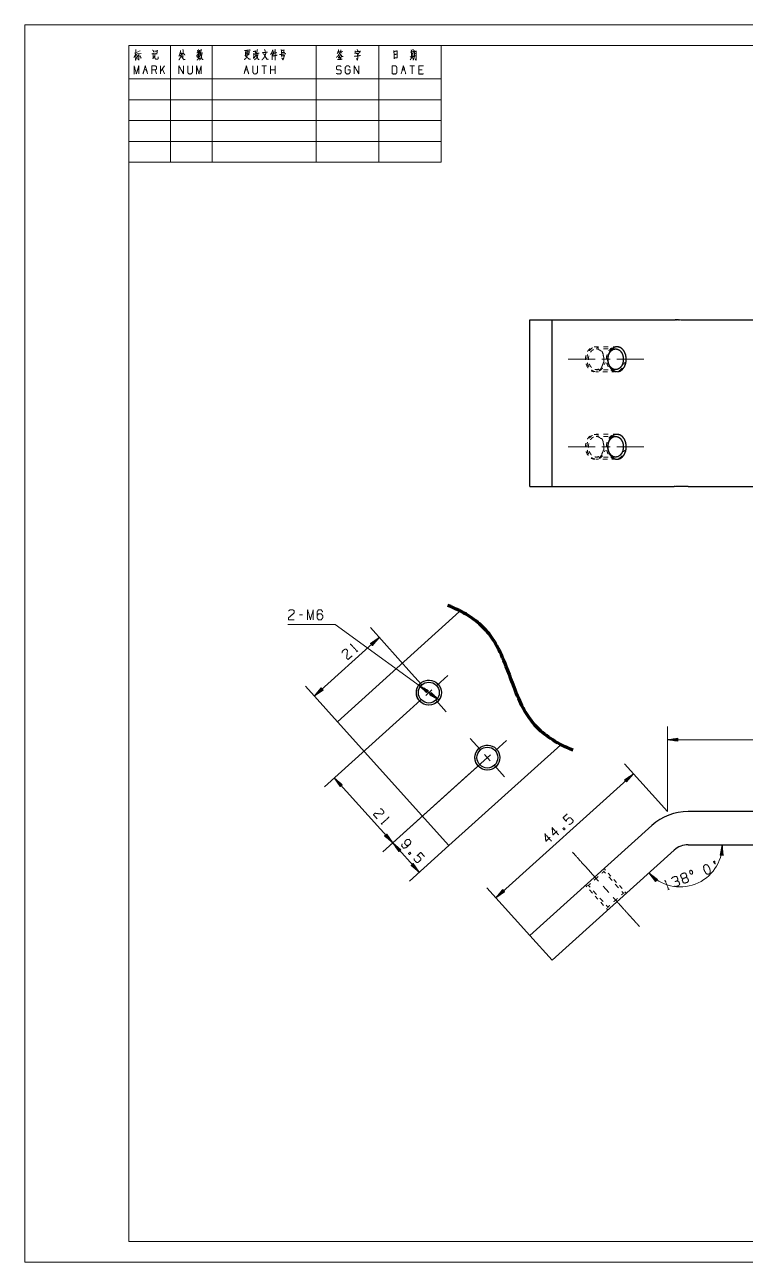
# Model space of a CAD drawing. Header units: millimetres. Extents: x 0 to 420, y 0 to 297.
# Drawn here: x 0 to 173, y 0 to 297 of the extents above; entities that cross this region are included whole.
import ezdxf

# ---------------------------------------------------------------- set-up
doc = ezdxf.new("R2010")
doc.units = ezdxf.units.MM
doc.layers.add('1', color=7, linetype='Continuous', true_color=0xffffff)

msp = doc.modelspace()

# ---------------------------------------------------------------- linework, layer by layer
at = {"layer": '1', "color": 132, "linetype": 'Continuous', "lineweight": 18}
for p, q in [((0, 297), (0, 0)), ((420, 297), (0, 297)), ((25, 292), (25, 264)), ((25, 292), (100, 292)), ((25, 292), (100, 292)), ((25, 292), (100, 292)), ((25, 292), (25, 5)), ((415, 292), (25, 292)), ((35, 292), (35, 264)), ((45, 292), (45, 264)), ((70, 292), (70, 264)), ((85, 292), (85, 264)), ((100, 292), (100, 264)), ((25, 284), (100, 284)), ((25, 279), (100, 279)), ((25, 274), (100, 274)), ((25, 269), (100, 269)), ((25, 264), (100, 264)), ((25, 5), (415, 5)), ((0, 0), (420, 0))]:
    msp.add_line(p, q, dxfattribs=at)
at = {"layer": '1', "color": 95, "linetype": 'Continuous', "lineweight": 18}
for p, q in [((26.34, 290.18), (26.96, 290.3)), ((26.7, 289.95), (26.92, 289.68)), ((26.99, 289.99), (27.95, 290.14)), ((27.13, 290.61), (27.71, 290.74)), ((41.34, 290.22), (42.13, 290.38)), ((42.25, 290.16), (42.79, 290.28)), ((53.17, 290.09), (53.7, 290.18)), ((54.91, 288.87), (55.37, 289.43)), ((75.25, 290.57), (75.67, 290.63)), ((75.35, 290.55), (75.45, 290.24)), ((75.83, 289.64), (75.37, 289.56)), ((75.82, 290.51), (76.35, 290.61)), ((75.98, 290.49), (76.11, 290.16)), ((92.56, 290.43), (93.43, 290.55)), ((92.84, 290.07), (93.11, 290.14)), ((92.86, 289.72), (93.09, 289.78)), ((93.6, 290.05), (93.85, 290.12)), ((28.66, 286.17), (29.22, 286.17)), ((31.62, 285.18), (31.34, 286.17)), ((33.59, 287.14), (32.63, 285.78)), ((32.63, 285.18), (32.63, 287.14)), ((33.59, 285.18), (33.04, 286.36)), ((52.94, 286.17), (53.49, 286.17)), ((58.02, 287.14), (56.9, 287.14)), ((57.46, 287.14), (57.46, 285.18)), ((59.02, 285.18), (59.02, 287.14)), ((60.14, 286.17), (59.02, 286.17)), ((60.14, 285.18), (60.14, 287.14)), ((90.65, 286.17), (91.2, 286.17)), ((93.6, 287.14), (92.49, 287.14)), ((93.05, 287.14), (93.05, 285.18)), ((95.45, 286.17), (94.61, 286.17)), ((66.65, 155.4), (65.98, 155.4)), ((79.65, 146.49), (79.96, 146.77)), ((85.56, 105.39), (85.84, 105.07)), ((154.39, 89.39), (154.79, 89.55))]:
    msp.add_line(p, q, dxfattribs=at)
at = {"layer": '1', "color": 30, "linetype": 'Continuous', "lineweight": 25}
for p, q in [((121.25, 226.22), (126.6, 226.22)), ((121.25, 186.22), (121.25, 226.22)), ((126.6, 226.22), (155.94, 226.22)), ((126.6, 186.22), (126.6, 226.22)), ((159.28, 226.22), (345.36, 226.22)), ((121.25, 186.22), (126.6, 186.22)), ((126.6, 186.22), (155.94, 186.22)), ((159.28, 186.22), (345.36, 186.22)), ((104.4, 156.15), (75.06, 129.73)), ((104.4, 156.15), (104.56, 156.29)), ((75.06, 129.73), (101.83, 100)), ((128.72, 124.22), (101.83, 100)), ((345.36, 108.19), (159.28, 108.19)), ((150.58, 104.85), (121.25, 78.44)), ((126.6, 72.49), (155.94, 98.91)), ((159.28, 100.19), (345.36, 100.19)), ((121.25, 78.44), (126.6, 72.49))]:
    msp.add_line(p, q, dxfattribs=at)
at = {"layer": '1', "color": 43, "linetype": 'Continuous', "lineweight": 18}
for p, q in [((134.74, 217.61), (134.64, 217.11)), ((134.64, 217.11), (134.64, 216.59)), ((135.34, 217.04), (135.44, 217.52)), ((135.35, 216.55), (135.34, 217.04)), ((137.19, 219.72), (137.77, 219.72)), ((137.77, 219.22), (137.19, 219.22)), ((137.26, 219.7), (137.76, 219.62)), ((138.94, 219.72), (140.11, 219.72)), ((140.11, 219.22), (138.94, 219.22)), ((141.28, 219.72), (141.87, 219.72)), ((141.87, 219.22), (141.28, 219.22)), ((141.95, 219.7), (142.45, 219.62)), ((137.19, 214.22), (137.77, 214.22)), ((138.94, 214.22), (140.11, 214.22)), ((139.34, 215.94), (139.19, 215.46)), ((141.28, 214.22), (141.87, 214.22)), ((144.02, 215.94), (143.87, 215.46)), ((137.19, 213.72), (137.73, 213.72)), ((138.82, 213.72), (139.9, 213.72)), ((140.99, 213.72), (141.54, 213.72)), ((134.74, 196.61), (134.64, 196.11)), ((134.64, 196.11), (134.64, 195.59)), ((135.34, 196.04), (135.44, 196.52)), ((135.35, 195.55), (135.34, 196.04)), ((137.19, 198.72), (137.77, 198.72)), ((137.77, 198.22), (137.19, 198.22)), ((137.26, 198.7), (137.76, 198.62)), ((138.94, 198.72), (140.11, 198.72)), ((140.11, 198.22), (138.94, 198.22)), ((141.28, 198.72), (141.87, 198.72)), ((141.87, 198.22), (141.28, 198.22)), ((141.95, 198.7), (142.45, 198.62)), ((137.19, 193.22), (137.77, 193.22)), ((138.94, 193.22), (140.11, 193.22)), ((139.34, 194.94), (139.19, 194.46)), ((141.28, 193.22), (141.87, 193.22)), ((144.02, 194.94), (143.87, 194.46)), ((137.19, 192.72), (137.73, 192.72)), ((138.82, 192.72), (139.9, 192.72)), ((140.99, 192.72), (141.54, 192.72)), ((139.04, 93.79), (139.05, 93.97)), ((139.43, 93.36), (139.04, 93.79)), ((139.07, 94.32), (139.08, 94.5)), ((139.08, 94.5), (139.42, 94.13)), ((139.08, 94.5), (139.42, 94.13)), ((140.08, 93.38), (140.75, 92.64)), ((140.08, 93.38), (140.75, 92.64)), ((141, 91.62), (140.22, 92.49)), ((134.62, 90.48), (134.96, 90.11)), ((134.62, 90.48), (134.96, 90.11)), ((134.62, 90.48), (134.8, 90.47)), ((135.15, 90.45), (135.33, 90.44)), ((135.33, 90.44), (135.33, 90.45)), ((135.33, 90.44), (135.72, 90.01)), ((135.34, 90.46), (135.34, 90.46)), ((135.63, 89.37), (136.3, 88.62)), ((135.63, 89.37), (136.3, 88.62)), ((136.5, 89.14), (137.28, 88.28)), ((141.42, 91.9), (142.09, 91.15)), ((141.42, 91.9), (142.09, 91.15)), ((142.56, 89.89), (141.78, 90.76)), ((142.76, 90.41), (143.43, 89.67)), ((142.76, 90.41), (143.43, 89.67)), ((136.96, 87.88), (137.63, 87.14)), ((136.96, 87.88), (137.63, 87.14)), ((138.06, 87.41), (138.84, 86.54)), ((138.3, 86.39), (138.97, 85.65)), ((138.3, 86.39), (138.97, 85.65)), ((143.73, 88.59), (143.34, 89.02)), ((143.9, 88.58), (143.73, 88.59)), ((144.1, 88.92), (144.43, 88.55)), ((144.1, 88.92), (144.43, 88.55)), ((144.43, 88.55), (144.26, 88.56)), ((139.62, 85.68), (140.01, 85.24)), ((139.64, 84.91), (139.98, 84.54)), ((139.64, 84.91), (139.98, 84.54)), ((139.98, 84.71), (139.98, 84.54)), ((140.01, 85.24), (140, 85.07))]:
    msp.add_line(p, q, dxfattribs=at)
at = {"layer": '1', "color": 252, "linetype": 'Continuous', "lineweight": 18}
for p, q in [((138.52, 216.72), (140.53, 216.72)), ((138.52, 195.72), (140.53, 195.72)), ((95.29, 138.65), (92.89, 141.31)), ((98.95, 138.46), (101.61, 140.85)), ((97.77, 137.39), (96.28, 136.05)), ((97.7, 135.98), (96.35, 137.47)), ((95.1, 134.99), (92.43, 132.59)), ((98.76, 134.8), (101.16, 132.13)), ((109.34, 123.04), (106.94, 125.71)), ((113, 122.85), (115.66, 125.25)), ((111.82, 121.79), (110.33, 120.45)), ((111.75, 120.37), (110.4, 121.86)), ((109.15, 119.38), (106.49, 116.98)), ((112.81, 119.19), (115.21, 116.53)), ((138.86, 90.26), (140.2, 88.77))]:
    msp.add_line(p, q, dxfattribs=at)
at = {"layer": '1', "color": 6, "linetype": 'Continuous', "lineweight": 70}
for p, q in [((102.26, 157.37), (101.58, 157.64)), ((102.92, 157.08), (102.26, 157.37)), ((103.58, 156.78), (102.92, 157.08)), ((104.22, 156.47), (103.58, 156.78)), ((104.84, 156.15), (104.22, 156.47)), ((105.45, 155.81), (104.84, 156.15)), ((105.95, 155.52), (105.45, 155.81)), ((106.45, 155.22), (105.95, 155.52)), ((106.93, 154.91), (106.45, 155.22)), ((107.4, 154.59), (106.93, 154.91)), ((107.86, 154.26), (107.4, 154.59)), ((108.32, 153.91), (107.86, 154.26)), ((108.76, 153.56), (108.32, 153.91)), ((109.19, 153.19), (108.76, 153.56)), ((109.61, 152.81), (109.19, 153.19)), ((110.01, 152.43), (109.61, 152.81)), ((110.39, 152.04), (110.01, 152.43)), ((110.76, 151.64), (110.39, 152.04)), ((111.12, 151.22), (110.76, 151.64)), ((111.48, 150.79), (111.12, 151.22)), ((111.82, 150.35), (111.48, 150.79)), ((112.14, 149.89), (111.82, 150.35)), ((112.46, 149.42), (112.14, 149.89)), ((112.76, 148.95), (112.46, 149.42)), ((113.05, 148.46), (112.76, 148.95)), ((113.33, 147.96), (113.05, 148.46)), ((113.61, 147.46), (113.33, 147.96)), ((113.87, 146.95), (113.61, 147.46)), ((114.12, 146.43), (113.87, 146.95)), ((114.44, 145.76), (114.12, 146.43)), ((114.74, 145.08), (114.44, 145.76)), ((115.03, 144.4), (114.74, 145.08)), ((115.32, 143.7), (115.03, 144.4)), ((115.6, 143), (115.32, 143.7)), ((115.98, 142.02), (115.6, 143)), ((116.36, 141.02), (115.98, 142.02)), ((116.73, 140.02), (116.36, 141.02)), ((117.1, 139.03), (116.73, 140.02)), ((117.48, 138.04), (117.1, 139.03)), ((117.75, 137.35), (117.48, 138.04)), ((118.02, 136.66), (117.75, 137.35)), ((118.31, 135.98), (118.02, 136.66)), ((118.59, 135.31), (118.31, 135.98)), ((118.85, 134.74), (118.59, 135.31)), ((119.11, 134.18), (118.85, 134.74)), ((119.38, 133.63), (119.11, 134.18)), ((119.66, 133.09), (119.38, 133.63)), ((119.94, 132.56), (119.66, 133.09)), ((120.24, 132.03), (119.94, 132.56)), ((120.54, 131.55), (120.24, 132.03)), ((120.84, 131.07), (120.54, 131.55)), ((121.15, 130.6), (120.84, 131.07)), ((121.48, 130.15), (121.15, 130.6)), ((121.82, 129.7), (121.48, 130.15)), ((122.14, 129.31), (121.82, 129.7)), ((122.47, 128.92), (122.14, 129.31)), ((122.82, 128.55), (122.47, 128.92)), ((123.17, 128.18), (122.82, 128.55)), ((123.54, 127.83), (123.17, 128.18)), ((123.91, 127.48), (123.54, 127.83)), ((124.3, 127.14), (123.91, 127.48)), ((124.76, 126.76), (124.3, 127.14)), ((125.24, 126.39), (124.76, 126.76)), ((125.73, 126.03), (125.24, 126.39)), ((126.23, 125.68), (125.73, 126.03)), ((126.75, 125.35), (126.23, 125.68)), ((127.28, 125.02), (126.75, 125.35)), ((127.87, 124.68), (127.28, 125.02)), ((128.47, 124.35), (127.87, 124.68)), ((129.09, 124.03), (128.47, 124.35)), ((129.72, 123.72), (129.09, 124.03)), ((130.37, 123.43), (129.72, 123.72)), ((131.03, 123.14), (130.37, 123.43)), ((131.7, 122.87), (131.03, 123.14))]:
    msp.add_line(p, q, dxfattribs=at)
at = {"layer": '1', "color": 13, "linetype": 'Continuous', "lineweight": 18}
for p, q in [((74.52, 153.1), (63.19, 153.1)), ((99.45, 134.96), (74.52, 153.1)), ((92.89, 141.31), (82.99, 152.3)), ((85.12, 149.94), (69.51, 135.89)), ((85.12, 149.94), (83.01, 148.49)), ((83.01, 148.49), (83.03, 148.51)), ((83.01, 148.49), (83.03, 148.51)), ((83.04, 148.45), (83.35, 148.73)), ((83.08, 148.41), (83.68, 148.95)), ((83.11, 148.38), (84, 149.17)), ((83.15, 148.34), (84.32, 149.39)), ((83.18, 148.3), (84.64, 149.61)), ((83.21, 148.26), (84.96, 149.83)), ((83.25, 148.23), (84.99, 149.8)), ((83.28, 148.19), (84.74, 149.5)), ((83.32, 148.15), (84.49, 149.2)), ((83.35, 148.11), (84.23, 148.91)), ((83.38, 148.07), (83.98, 148.61)), ((83.46, 148), (85.12, 149.94)), ((83.01, 148.49), (83.46, 148)), ((83.42, 148.04), (83.73, 148.32)), ((83.45, 148), (83.48, 148.02)), ((83.45, 148), (83.48, 148.02)), ((75.06, 129.73), (67.39, 138.25)), ((71.18, 137.84), (69.51, 135.89)), ((69.51, 135.89), (71.62, 137.34)), ((71.38, 137.61), (69.64, 136.04)), ((71.42, 137.57), (69.67, 136)), ((71.35, 137.65), (69.89, 136.34)), ((71.45, 137.54), (69.99, 136.22)), ((71.32, 137.69), (70.14, 136.63)), ((71.49, 137.5), (70.31, 136.44)), ((71.28, 137.72), (70.4, 136.93)), ((71.52, 137.46), (70.64, 136.66)), ((71.25, 137.76), (70.65, 137.22)), ((71.21, 137.8), (70.9, 137.52)), ((71.55, 137.42), (70.96, 136.88)), ((71.18, 137.84), (71.16, 137.82)), ((71.18, 137.84), (71.16, 137.82)), ((71.62, 137.34), (71.18, 137.84)), ((71.59, 137.38), (71.28, 137.11)), ((71.62, 137.35), (71.6, 137.33)), ((71.62, 137.35), (71.6, 137.33)), ((96.85, 137.26), (94.6, 138.49)), ((94.6, 138.49), (96.46, 136.72)), ((96.64, 136.97), (94.74, 138.35)), ((96.67, 137.01), (94.77, 138.39)), ((96.61, 136.93), (95.02, 138.09)), ((96.7, 137.05), (95.11, 138.21)), ((96.58, 136.89), (95.3, 137.82)), ((96.73, 137.1), (95.45, 138.02)), ((96.55, 136.85), (95.59, 137.55)), ((96.76, 137.14), (95.79, 137.84)), ((96.52, 136.81), (95.87, 137.28)), ((96.79, 137.18), (96.14, 137.65)), ((96.49, 136.77), (96.15, 137.01)), ((96.46, 136.73), (96.43, 136.74)), ((96.46, 136.73), (96.43, 136.74)), ((96.46, 136.72), (96.85, 137.26)), ((96.82, 137.22), (96.48, 137.46)), ((96.85, 137.26), (96.82, 137.28)), ((96.85, 137.26), (96.82, 137.28)), ((97.59, 136.72), (97.2, 136.18)), ((97.53, 136.64), (98.18, 136.16)), ((97.56, 136.68), (97.9, 136.43)), ((97.59, 136.72), (97.62, 136.7)), ((97.59, 136.72), (97.62, 136.7)), ((99.45, 134.96), (97.59, 136.72)), ((97.2, 136.18), (97.23, 136.17)), ((97.2, 136.18), (97.23, 136.17)), ((97.2, 136.18), (99.45, 134.96)), ((97.23, 136.23), (97.57, 135.98)), ((97.26, 136.27), (97.91, 135.79)), ((97.29, 136.31), (98.25, 135.61)), ((97.32, 136.35), (98.59, 135.42)), ((97.35, 136.39), (98.94, 135.24)), ((97.38, 136.43), (99.28, 135.05)), ((97.41, 136.47), (99.31, 135.09)), ((97.44, 136.51), (99.03, 135.36)), ((97.47, 136.55), (98.74, 135.63)), ((97.5, 136.6), (98.46, 135.9)), ((92.43, 132.59), (71.94, 114.13)), ((154.29, 108.19), (154.29, 128.59)), ((156.83, 125.75), (154.29, 125.41)), ((154.29, 125.41), (156.83, 125.08)), ((154.29, 125.41), (345.36, 125.41)), ((156.83, 125.44), (154.49, 125.44)), ((156.83, 125.39), (154.49, 125.39)), ((156.83, 125.49), (154.87, 125.49)), ((156.83, 125.33), (154.87, 125.33)), ((156.83, 125.54), (155.26, 125.54)), ((156.83, 125.28), (155.26, 125.28)), ((156.83, 125.59), (155.64, 125.59)), ((156.83, 125.23), (155.64, 125.23)), ((156.83, 125.64), (156.03, 125.64)), ((156.83, 125.18), (156.03, 125.18)), ((156.83, 125.69), (156.41, 125.69)), ((156.83, 125.13), (156.41, 125.13)), ((156.83, 125.74), (156.8, 125.74)), ((156.83, 125.74), (156.8, 125.74)), ((156.83, 125.08), (156.8, 125.08)), ((156.83, 125.08), (156.8, 125.08)), ((156.83, 125.08), (156.83, 125.75)), ((111.08, 121.12), (85.99, 98.53)), ((154.29, 108.19), (144.02, 119.6)), ((76.25, 114.6), (74.3, 116.26)), ((74.3, 116.26), (75.75, 114.15)), ((88.35, 100.65), (74.3, 116.26)), ((75.98, 114.35), (74.41, 116.1)), ((76.02, 114.39), (74.45, 116.13)), ((76.05, 114.42), (74.74, 115.88)), ((106.49, 116.98), (85.99, 98.53)), ((146.14, 117.24), (113.1, 87.49)), ((146.14, 117.24), (144.03, 115.79)), ((144.07, 115.75), (144.38, 116.03)), ((144.1, 115.71), (144.7, 116.25)), ((144.14, 115.68), (145.02, 116.47)), ((144.17, 115.64), (145.34, 116.69)), ((144.2, 115.6), (145.66, 116.91)), ((144.24, 115.56), (145.98, 117.13)), ((144.27, 115.52), (146.02, 117.09)), ((144.31, 115.49), (145.76, 116.8)), ((144.34, 115.45), (145.51, 116.5)), ((144.37, 115.41), (145.26, 116.21)), ((144.41, 115.37), (145.01, 115.91)), ((144.48, 115.29), (146.14, 117.24)), ((75.94, 114.32), (74.63, 115.78)), ((75.9, 114.29), (74.85, 115.46)), ((76.09, 114.46), (75.04, 115.63)), ((75.86, 114.25), (75.07, 115.14)), ((75.83, 114.22), (75.29, 114.82)), ((76.13, 114.49), (75.33, 115.37)), ((75.79, 114.18), (75.51, 114.5)), ((76.17, 114.52), (75.63, 115.12)), ((75.75, 114.15), (75.73, 114.17)), ((75.75, 114.15), (75.73, 114.17)), ((75.75, 114.15), (76.25, 114.6)), ((76.2, 114.56), (75.92, 114.87)), ((76.24, 114.59), (76.22, 114.62)), ((76.24, 114.59), (76.22, 114.62)), ((144.03, 115.79), (144.06, 115.81)), ((144.03, 115.79), (144.06, 115.81)), ((144.03, 115.79), (144.48, 115.29)), ((144.44, 115.34), (144.75, 115.62)), ((144.48, 115.3), (144.5, 115.32)), ((144.48, 115.3), (144.5, 115.32)), ((86.9, 102.76), (86.4, 102.32)), ((86.4, 102.32), (86.43, 102.3)), ((86.4, 102.32), (86.43, 102.3)), ((86.4, 102.32), (88.35, 100.65)), ((86.44, 102.35), (86.72, 102.04)), ((86.48, 102.39), (87.02, 101.79)), ((86.52, 102.42), (87.31, 101.54)), ((86.56, 102.46), (87.61, 101.29)), ((86.59, 102.49), (87.91, 101.03)), ((86.63, 102.52), (88.2, 100.78)), ((86.67, 102.56), (88.24, 100.81)), ((86.71, 102.59), (88.02, 101.13)), ((86.74, 102.63), (87.8, 101.46)), ((86.78, 102.66), (87.58, 101.78)), ((86.82, 102.69), (87.36, 102.1)), ((86.86, 102.73), (87.14, 102.42)), ((86.89, 102.76), (86.92, 102.74)), ((86.89, 102.76), (86.92, 102.74)), ((88.35, 100.65), (86.9, 102.76)), ((90.3, 98.99), (88.35, 100.65)), ((88.35, 100.65), (89.8, 98.54)), ((88.35, 100.65), (94.71, 93.59)), ((90.03, 98.75), (88.46, 100.49)), ((90.07, 98.78), (88.5, 100.53)), ((89.99, 98.71), (88.68, 100.17)), ((90.11, 98.82), (88.79, 100.27)), ((89.95, 98.68), (88.9, 99.85)), ((90.14, 98.85), (89.09, 100.02)), ((89.92, 98.65), (89.12, 99.53)), ((89.88, 98.61), (89.34, 99.21)), ((90.18, 98.88), (89.38, 99.77)), ((89.84, 98.58), (89.56, 98.89)), ((90.22, 98.92), (89.68, 99.52)), ((89.8, 98.54), (89.78, 98.57)), ((89.8, 98.54), (89.78, 98.57)), ((89.8, 98.54), (90.3, 98.99)), ((90.26, 98.95), (89.98, 99.26)), ((90.29, 98.99), (90.27, 99.01)), ((90.29, 98.99), (90.27, 99.01)), ((101.83, 100), (92.35, 91.47)), ((167.47, 100.19), (166.98, 97.68)), ((167.03, 97.68), (167.06, 98.09)), ((167.09, 97.67), (167.14, 98.47)), ((167.14, 97.67), (167.21, 98.86)), ((167.19, 97.67), (167.28, 99.24)), ((167.24, 97.66), (167.36, 99.62)), ((167.29, 97.66), (167.43, 100)), ((167.34, 97.66), (167.49, 100)), ((167.39, 97.65), (167.51, 99.61)), ((167.44, 97.65), (167.54, 99.22)), ((167.65, 97.64), (167.47, 100.19)), ((167.49, 97.65), (167.56, 98.83)), ((167.54, 97.64), (167.59, 98.45)), ((167.59, 97.64), (167.62, 98.06)), ((93.25, 95.7), (92.76, 95.26)), ((92.76, 95.26), (92.78, 95.24)), ((92.76, 95.26), (92.78, 95.24)), ((92.76, 95.26), (94.71, 93.59)), ((92.8, 95.29), (93.08, 94.98)), ((92.84, 95.33), (93.37, 94.73)), ((92.87, 95.36), (93.67, 94.48)), ((92.91, 95.4), (93.97, 94.23)), ((92.95, 95.43), (94.26, 93.97)), ((92.99, 95.46), (94.56, 93.72)), ((93.03, 95.5), (94.6, 93.75)), ((93.06, 95.53), (94.38, 94.07)), ((93.1, 95.57), (94.15, 94.4)), ((93.14, 95.6), (93.93, 94.72)), ((93.18, 95.63), (93.71, 95.04)), ((93.21, 95.67), (93.49, 95.36)), ((93.25, 95.7), (93.27, 95.68)), ((93.25, 95.7), (93.27, 95.68)), ((94.71, 93.59), (93.25, 95.7)), ((166.98, 97.68), (166.99, 97.71)), ((166.98, 97.68), (166.99, 97.71)), ((166.98, 97.68), (167.65, 97.64)), ((167.64, 97.64), (167.64, 97.67)), ((167.64, 97.64), (167.64, 97.67)), ((151.9, 91.89), (149.85, 93.43)), ((149.85, 93.43), (151.43, 91.41)), ((151.65, 91.63), (149.97, 93.28)), ((151.68, 91.67), (150.01, 93.31)), ((151.61, 91.6), (150.21, 92.97)), ((151.72, 91.71), (150.32, 93.08)), ((151.58, 91.56), (150.45, 92.66)), ((151.75, 91.74), (150.63, 92.84)), ((151.54, 91.52), (150.69, 92.36)), ((151.79, 91.78), (150.94, 92.61)), ((151.82, 91.81), (151.25, 92.38)), ((151.86, 91.85), (151.56, 92.14)), ((121.25, 78.44), (110.97, 89.85)), ((114.76, 89.44), (113.1, 87.49)), ((114.97, 89.21), (113.22, 87.64)), ((115, 89.17), (113.26, 87.6)), ((114.93, 89.24), (113.48, 87.93)), ((115.04, 89.13), (113.58, 87.82)), ((114.9, 89.28), (113.73, 88.23)), ((114.87, 89.32), (113.98, 88.52)), ((114.83, 89.36), (114.23, 88.82)), ((114.8, 89.39), (114.49, 89.12)), ((114.76, 89.43), (114.74, 89.41)), ((114.76, 89.43), (114.74, 89.41)), ((115.21, 88.94), (114.76, 89.44)), ((151.5, 91.49), (150.93, 92.05)), ((151.47, 91.45), (151.17, 91.74)), ((151.43, 91.41), (151.41, 91.44)), ((151.43, 91.41), (151.41, 91.44)), ((151.43, 91.41), (151.9, 91.89)), ((151.9, 91.89), (151.87, 91.91)), ((151.9, 91.89), (151.87, 91.91)), ((113.1, 87.49), (115.21, 88.94)), ((115.07, 89.09), (113.9, 88.04)), ((115.1, 89.06), (114.22, 88.26)), ((115.14, 89.02), (114.54, 88.48)), ((115.17, 88.98), (114.86, 88.7)), ((115.21, 88.94), (115.18, 88.92)), ((115.21, 88.94), (115.18, 88.92))]:
    msp.add_line(p, q, dxfattribs=at)
at = {"layer": '1', "color": 30, "linetype": 'Continuous', "lineweight": 25}
for centre, radius in [((97.02, 136.72), 3), ((97.02, 136.72), 2.5), ((111.08, 121.12), 3), ((111.08, 121.12), 2.5)]:
    msp.add_circle(centre, radius, dxfattribs=at)
at = {"layer": '1', "color": 30, "linetype": 'Continuous', "lineweight": 13}
for centre in [(97.02, 136.72), (111.08, 121.12)]:
    msp.add_arc(centre, 3, 75, 345, dxfattribs=at)
at = {"layer": '1', "color": 30, "linetype": 'Continuous', "lineweight": 25}
for radius in [13, 5]:
    msp.add_arc((159.28, 95.19), radius, 90, 132, dxfattribs=at)
at = {"layer": '1', "color": 13, "linetype": 'Continuous', "lineweight": 18}
msp.add_arc((157.36, 100.19), 10.11, 222, 0, dxfattribs=at)
at = {"layer": '1', "color": 95, "linetype": 'Continuous', "lineweight": 18}
for points, knots in [([(26.67, 291.07), (26.66, 288.89), (26.63, 288.5), (26.61, 288.71), (26.64, 288.94)], [0, 0, 0.723303, 0.854546, 0.923601, 1, 1]), ([(41.73, 291.07), (41.76, 290.92), (41.76, 289.78), (41.73, 289.93), (41.76, 290.05)], [0, 0, 0.094654, 0.823636, 0.91829, 1, 1]), ([(42.33, 291.11), (42.33, 290.98), (42.32, 290.76), (42.27, 290.47), (42.23, 290.16), (42.17, 289.91), (42.1, 289.68), (42.08, 289.62)], [0, 0, 0.081852, 0.232243, 0.425429, 0.63211, 0.800313, 0.957953, 1, 1]), ([(60.08, 291.07), (60.12, 290.98), (60.09, 291.03), (60.11, 288.54), (60.09, 288.73), (60.11, 289.04)], [0, 0, 0.029975, 0.04619, 0.840789, 0.900562, 1, 1]), ([(61.57, 291.07), (61.63, 290.82), (61.63, 290.09), (61.63, 290.28), (62.33, 290.38), (62.21, 290.38), (62.24, 290.9), (62.26, 290.98), (62.29, 290.92), (62.19, 290.9), (61.63, 290.82)], [0, 0, 0.076614, 0.294117, 0.350048, 0.563214, 0.598361, 0.753971, 0.779215, 0.799829, 0.831205, 1, 1]), ([(79.78, 291.09), (79.89, 290.96), (79.93, 290.86), (79.96, 290.69)], [0, 0, 0.364604, 0.619196, 1, 1]), ([(93.21, 291.11), (93.24, 290.98), (93.19, 289.37)], [0, 0, 0.073211, 1, 1]), ([(26.67, 290.16), (26.6, 289.91), (26.48, 289.62), (26.35, 289.35), (26.23, 289.14)], [0, 0, 0.233514, 0.515368, 0.78555, 1, 1]), ([(27.18, 289.66), (27.17, 289.58), (26.86, 288.96)], [0, 0, 0.108202, 1, 1]), ([(27.37, 289.99), (27.42, 289.87), (27.42, 288.83), (27.4, 288.6), (27.39, 288.52), (27.11, 288.85), (27.39, 288.56)], [0, 0, 0.056947, 0.504404, 0.603051, 0.639405, 0.826366, 1, 1]), ([(27.61, 289.58), (27.87, 289.16), (27.92, 289), (27.81, 289.27)], [0, 0, 0.516563, 0.696901, 1, 1]), ([(30.53, 289.99), (30.92, 290.09), (30.86, 290.16), (30.83, 288.96), (30.77, 288.83), (31.12, 289.41)], [0, 0, 0.158008, 0.19221, 0.673433, 0.728446, 1, 1]), ([(30.7, 290.88), (30.87, 290.72), (30.92, 290.63), (30.92, 290.53), (30.9, 290.67)], [0, 0, 0.413146, 0.573572, 0.750721, 1, 1]), ([(31.19, 290.63), (31.87, 290.74), (31.82, 290.8), (31.73, 290.05), (31.82, 290.05), (31.25, 289.99)], [0, 0, 0.313958, 0.349012, 0.694882, 0.735357, 1, 1]), ([(31.22, 290.22), (31.25, 289.91), (31.25, 289.2), (31.27, 288.98), (31.3, 288.87), (31.34, 288.81), (31.41, 288.77), (31.53, 288.75), (31.66, 288.73), (32.03, 288.79), (32, 289.33), (32, 288.79)], [0, 0, 0.097093, 0.316208, 0.387239, 0.42073, 0.444406, 0.470581, 0.507596, 0.549105, 0.664641, 0.832445, 1, 1]), ([(37.43, 290.84), (37.42, 290.72), (37.34, 290.3), (37.26, 290.01), (37.18, 289.8), (37.09, 289.6), (37.01, 289.43)], [0, 0, 0.084498, 0.36853, 0.573114, 0.721457, 0.873368, 1, 1]), ([(37.28, 290.09), (37.75, 290.18), (37.71, 290.22), (37.68, 290.03), (37.62, 289.76), (37.56, 289.6), (37.48, 289.37), (37.4, 289.18), (37.28, 288.98), (37.2, 288.81), (37.02, 288.56)], [0, 0, 0.202443, 0.228131, 0.308408, 0.425631, 0.500403, 0.604281, 0.689483, 0.790714, 0.870506, 1, 1]), ([(37.28, 289.8), (38.22, 288.62), (38.56, 288.65), (38.54, 288.65), (38.24, 288.67), (38.08, 288.81)], [0, 0, 0.632183, 0.773704, 0.779845, 0.909108, 1, 1]), ([(37.97, 291.05), (38.02, 290.94), (38, 290.84), (37.99, 289.12), (37.97, 289.23), (38, 289.45)], [0, 0, 0.049543, 0.095606, 0.852767, 0.898838, 1, 1]), ([(38.1, 290.16), (38.13, 290.14), (38.4, 289.8), (38.47, 289.68)], [0, 0, 0.059448, 0.761031, 1, 1]), ([(41.75, 290.24), (41.62, 290.01), (41.48, 289.8), (41.35, 289.64), (41.22, 289.49)], [0, 0, 0.287221, 0.555142, 0.786181, 1, 1]), ([(41.34, 289.31), (41.97, 289.45), (41.98, 289.64), (41.98, 289.56), (41.91, 289.31), (41.81, 289.04), (41.7, 288.83), (41.59, 288.71), (41.48, 288.58), (41.41, 288.52)], [0, 0, 0.30447, 0.39258, 0.431622, 0.553714, 0.689469, 0.798362, 0.878841, 0.954752, 1, 1]), ([(41.43, 290.8), (41.56, 290.57), (41.59, 290.43)], [0, 0, 0.640221, 1, 1]), ([(41.72, 289.66), (41.56, 289.08), (41.66, 289.04), (41.78, 289), (41.89, 288.94), (42.04, 288.85)], [0, 0, 0.5291, 0.62629, 0.735524, 0.852093, 1, 1]), ([(41.76, 290.2), (41.94, 290.07), (42.03, 289.97)], [0, 0, 0.613122, 1, 1]), ([(42.03, 290.92), (42.03, 290.82), (41.91, 290.34)], [0, 0, 0.174301, 1, 1]), ([(42.54, 290.16), (42.49, 289.8), (42.45, 289.56), (42.41, 289.35), (42.35, 289.16), (42.23, 288.91), (42.13, 288.73), (42.01, 288.56), (41.92, 288.48)], [0, 0, 0.19438, 0.332636, 0.448614, 0.555649, 0.70616, 0.822692, 0.933847, 1, 1]), ([(42.22, 289.89), (42.25, 289.85), (42.39, 289.27), (42.49, 289), (42.6, 288.71), (42.63, 288.65), (42.85, 288.67), (42.63, 288.69), (42.55, 288.81)], [0, 0, 0.026721, 0.341749, 0.493483, 0.655465, 0.691641, 0.80784, 0.924039, 1, 1]), ([(53.44, 290.84), (53.42, 290.18), (53.41, 289.85), (53.39, 289.66), (53.38, 289.56), (53.36, 289.43), (53.32, 289.31), (53.27, 289.2), (53.14, 289.02), (53, 288.85), (52.79, 288.73), (52.69, 288.67), (52.65, 288.65)], [0, 0, 0.263783, 0.395771, 0.470171, 0.511786, 0.56157, 0.614019, 0.658777, 0.749614, 0.837596, 0.932985, 0.980677, 1, 1]), ([(52.76, 290.82), (52.82, 290.78), (52.85, 290.8), (54.11, 290.94), (54.07, 290.96), (53.92, 290.92)], [0, 0, 0.045522, 0.068286, 0.872626, 0.90344, 1, 1]), ([(52.82, 289.6), (52.89, 289.6), (53.17, 289.37), (53.41, 289.16), (53.63, 288.98), (53.9, 288.71), (54.23, 288.75), (53.92, 288.71), (53.82, 288.79)], [0, 0, 0.033467, 0.197839, 0.340788, 0.472468, 0.649452, 0.797921, 0.939753, 1, 1]), ([(53, 290.59), (53.04, 290.41), (53.04, 289.66), (53.03, 289.7), (53.89, 289.85), (53.8, 289.85), (53.89, 290.63), (53.92, 290.57), (53.87, 290.53), (53.04, 290.43)], [0, 0, 0.051663, 0.252803, 0.264656, 0.500971, 0.524672, 0.738301, 0.756829, 0.773117, 1, 1]), ([(54.88, 290.57), (55.47, 290.67), (55.41, 290.74), (55.34, 290.01), (55.41, 290.01), (54.97, 289.93), (54.94, 290.12), (54.97, 289.89), (54.96, 288.96)], [0, 0, 0.181366, 0.207406, 0.429567, 0.451891, 0.588199, 0.645735, 0.715777, 1, 1]), ([(55.98, 290.12), (55.98, 289.99), (55.92, 289.66), (55.86, 289.47), (55.81, 289.31), (55.73, 289.16), (55.65, 289.02), (55.54, 288.87), (55.31, 288.67), (55.13, 288.58)], [0, 0, 0.067236, 0.249298, 0.354996, 0.450079, 0.537949, 0.629663, 0.725721, 0.894899, 1, 1]), ([(55.85, 291.05), (55.82, 290.8), (55.73, 290.47), (55.62, 290.12), (55.53, 289.89), (55.47, 289.72), (55.41, 289.58)], [0, 0, 0.162457, 0.385014, 0.625897, 0.784413, 0.898493, 1, 1]), ([(55.54, 289.8), (55.59, 289.78), (56.04, 288.67), (56.32, 288.65), (56.06, 288.71), (55.98, 288.83)], [0, 0, 0.024909, 0.644018, 0.787117, 0.926016, 1, 1]), ([(55.62, 290.07), (56.27, 290.2), (56.2, 290.22), (56.08, 290.18)], [0, 0, 0.769962, 0.857327, 1, 1]), ([(57.88, 290.32), (57.88, 290.2), (57.81, 289.91), (57.74, 289.68), (57.65, 289.43), (57.52, 289.23), (57.5, 289.18), (57.42, 289.08), (57.31, 288.94), (57.18, 288.81), (57.06, 288.69), (56.93, 288.58)], [0, 0, 0.060656, 0.206644, 0.323463, 0.452143, 0.571976, 0.593424, 0.659716, 0.74639, 0.834816, 0.918178, 1, 1]), ([(57.02, 290.28), (58.29, 290.43), (58.21, 290.45), (58.12, 290.41)], [0, 0, 0.872478, 0.933903, 1, 1]), ([(57.34, 290.05), (57.4, 290.01), (58.1, 288.75), (58.43, 288.69), (58.12, 288.77), (58.02, 288.89)], [0, 0, 0.030854, 0.652647, 0.79375, 0.930716, 1, 1]), ([(57.56, 291.03), (57.66, 290.84), (57.71, 290.72), (57.74, 290.59)], [0, 0, 0.450481, 0.729637, 1, 1]), ([(59.55, 290.98), (59.48, 290.72), (59.38, 290.47), (59.26, 290.24), (59.14, 290.05), (59, 289.85)], [0, 0, 0.21836, 0.428744, 0.629221, 0.801494, 1, 1]), ([(59.38, 290.41), (59.39, 289.16), (59.39, 288.56), (59.38, 288.69), (59.39, 288.91)], [0, 0, 0.565717, 0.839123, 0.896086, 1, 1]), ([(59.57, 289.49), (60.61, 289.7), (60.53, 289.72), (60.4, 289.66)], [0, 0, 0.826976, 0.886334, 1, 1]), ([(59.8, 290.72), (59.76, 290.38), (59.7, 290.09), (59.64, 289.89), (59.6, 289.76)], [0, 0, 0.34211, 0.644851, 0.86512, 1, 1]), ([(59.8, 290.14), (60.47, 290.32), (60.4, 290.32), (60.28, 290.26)], [0, 0, 0.772509, 0.853435, 1, 1]), ([(61.18, 289.87), (61.37, 289.87), (61.75, 289.91), (62.68, 290.05), (62.58, 290.07), (62.43, 290.03)], [0, 0, 0.10704, 0.322386, 0.855626, 0.914427, 1, 1]), ([(61.73, 289.91), (61.63, 289.41), (61.6, 289.49), (62.38, 289.62), (62.33, 289.7), (62.33, 289.62), (62.24, 289.27), (62.19, 289.04), (62.11, 288.85), (62.05, 288.71), (62.01, 288.6), (61.98, 288.58), (61.72, 289.06), (62, 288.62)], [0, 0, 0.13637, 0.159981, 0.371157, 0.396349, 0.418604, 0.516111, 0.579311, 0.63312, 0.675133, 0.705357, 0.714996, 0.861275, 1, 1]), ([(75.64, 290.3), (75.63, 290.2), (75.39, 289.83), (75.38, 289.78), (75.26, 289.6), (75.06, 289.37), (74.85, 289.16)], [0, 0, 0.074337, 0.387309, 0.418539, 0.575027, 0.79286, 1, 1]), ([(75.37, 290.98), (75.35, 290.84), (75.23, 290.53), (75.13, 290.28), (75.01, 290.07)], [0, 0, 0.148006, 0.485257, 0.758321, 1, 1]), ([(75.12, 288.62), (76.23, 288.73), (76.16, 288.73), (75.99, 288.71)], [0, 0, 0.825897, 0.879998, 1, 1]), ([(75.31, 289.27), (75.38, 289), (75.38, 288.87), (75.37, 289.04)], [0, 0, 0.489807, 0.707975, 1, 1]), ([(75.58, 289.43), (75.64, 289.12), (75.61, 288.96), (75.61, 289.18)], [0, 0, 0.443891, 0.680119, 1, 1]), ([(75.61, 290.16), (76.2, 289.37), (76.43, 289.37), (76.2, 289.39), (76.08, 289.54)], [0, 0, 0.599324, 0.742451, 0.886135, 1, 1]), ([(75.91, 290.98), (75.92, 290.88), (75.75, 290.3)], [0, 0, 0.147218, 1, 1]), ([(75.95, 289.41), (75.95, 289.27), (75.77, 288.69)], [0, 0, 0.19307, 1, 1]), ([(79.2, 289.41), (80.57, 289.6), (80.49, 289.62), (80.28, 289.56)], [0, 0, 0.820202, 0.873508, 1, 1]), ([(79.34, 290.74), (79.34, 290.51), (79.33, 290.34), (79.3, 290.22), (79.27, 290.12)], [0, 0, 0.361949, 0.626223, 0.829034, 1, 1]), ([(79.34, 290.49), (80.57, 290.63), (80.56, 290.67), (80.37, 290.26)], [0, 0, 0.712481, 0.737756, 1, 1]), ([(79.49, 290.07), (80.25, 290.18), (80.21, 290.24), (79.92, 289.72)], [0, 0, 0.533866, 0.586729, 1, 1]), ([(79.87, 289.87), (79.9, 289.76), (79.93, 289.64), (79.94, 289.43), (79.94, 289), (79.93, 288.85), (79.9, 288.65), (79.86, 288.52), (79.64, 288.87), (79.87, 288.56)], [0, 0, 0.049623, 0.1085, 0.204239, 0.404798, 0.471991, 0.568442, 0.629223, 0.820578, 1, 1]), ([(88.61, 290.8), (88.64, 290.59), (88.66, 290.14), (88.67, 289.66), (88.67, 289.6), (88.67, 288.83), (88.67, 288.98), (89.24, 289.1), (89.36, 288.96), (89.39, 289.14), (89.39, 289.39), (89.4, 289.87), (89.42, 290.36), (89.42, 290.78), (89.43, 290.72), (88.66, 290.57)], [0, 0, 0.037589, 0.119519, 0.205166, 0.216331, 0.354043, 0.380097, 0.485125, 0.518622, 0.552532, 0.597196, 0.682843, 0.77221, 0.846648, 0.858119, 1, 1]), ([(88.67, 289.83), (89.24, 289.95), (89.18, 289.97), (89.05, 289.89)], [0, 0, 0.728512, 0.805958, 1, 1]), ([(92.52, 289.25), (93.43, 289.41), (93.38, 289.43), (93.33, 289.37)], [0, 0, 0.873246, 0.919206, 1, 1]), ([(92.86, 289.12), (92.84, 289.02), (92.73, 288.81), (92.62, 288.67), (92.52, 288.56)], [0, 0, 0.157085, 0.51447, 0.781154, 1, 1]), ([(92.8, 290.98), (92.83, 290.86), (92.83, 289.31)], [0, 0, 0.075954, 1, 1]), ([(93.09, 289.18), (93.25, 288.94), (93.25, 288.83), (93.19, 289.02)], [0, 0, 0.497679, 0.671694, 1, 1]), ([(93.55, 290.82), (93.59, 290.59), (93.59, 290.14), (93.57, 289.64), (93.55, 289.33), (93.47, 289), (93.38, 288.79), (93.22, 288.48)], [0, 0, 0.096217, 0.285187, 0.491418, 0.620825, 0.76157, 0.854869, 1, 1]), ([(93.57, 289.52), (93.6, 289.52), (93.84, 289.58)], [0, 0, 0.107799, 1, 1]), ([(93.59, 290.57), (94.03, 290.67), (93.98, 290.74), (93.98, 290.05), (94, 289.12), (93.98, 288.77), (93.97, 288.56), (93.95, 288.5), (93.74, 288.77), (93.94, 288.58)], [0, 0, 0.13308, 0.155522, 0.357051, 0.631901, 0.735808, 0.797028, 0.815849, 0.918301, 1, 1]), ([(26.26, 285.18), (26.26, 287.14), (26.82, 285.18), (27.37, 287.14), (27.37, 285.18)], [0, 0, 0.245192, 0.5, 0.754808, 1, 1]), ([(30.51, 285.18), (30.51, 287.14), (31.34, 287.14), (31.62, 286.96), (31.62, 286.36), (31.34, 286.17), (30.51, 286.17)], [0, 0, 0.400952, 0.571035, 0.639278, 0.761676, 0.829917, 1, 1]), ([(37.01, 285.18), (37.01, 287.14), (38.12, 285.18), (38.12, 287.14)], [0, 0, 0.317574, 0.682426, 1, 1]), ([(39.13, 287.14), (39.13, 285.57), (39.39, 285.18), (39.95, 285.18), (40.24, 285.57), (40.24, 287.14)], [0, 0, 0.337152, 0.438599, 0.557781, 0.662848, 1, 1]), ([(41.25, 285.18), (41.25, 287.14), (41.81, 285.18), (42.36, 287.14), (42.36, 285.18)], [0, 0, 0.245192, 0.5, 0.754808, 1, 1]), ([(54.78, 287.14), (54.78, 285.57), (55.05, 285.18), (55.6, 285.18), (55.89, 285.57), (55.89, 287.14)], [0, 0, 0.337152, 0.438599, 0.557781, 0.662848, 1, 1]), ([(74.85, 285.36), (75.13, 285.18), (75.7, 285.18), (75.98, 285.39), (75.98, 285.97), (75.7, 286.17), (75.15, 286.17), (74.85, 286.36), (74.85, 286.96), (75.15, 287.14), (75.7, 287.14), (75.98, 286.96)], [0, 0, 0.068035, 0.184054, 0.254521, 0.372333, 0.442799, 0.555843, 0.626367, 0.748393, 0.81892, 0.931964, 1, 1]), ([(77.55, 286.17), (78.1, 286.17), (78.1, 285.57), (77.82, 285.18), (77.25, 285.18), (76.97, 285.57), (76.97, 286.75), (77.27, 287.14), (77.81, 287.14), (78.09, 286.75)], [0, 0, 0.103295, 0.214797, 0.304261, 0.410274, 0.499739, 0.718892, 0.809956, 0.910533, 1, 1]), ([(79.11, 285.18), (79.11, 287.14), (80.22, 285.18), (80.22, 287.14)], [0, 0, 0.317574, 0.682426, 1, 1]), ([(88.25, 285.18), (89.07, 285.18), (89.36, 285.57), (89.36, 286.75), (89.07, 287.14), (88.25, 287.14), (88.25, 285.18)], [0, 0, 0.142133, 0.227159, 0.431787, 0.516817, 0.65895, 1, 1]), ([(90.37, 285.18), (90.93, 287.14), (91.48, 285.18)], [0, 0, 0.5, 1, 1]), ([(95.73, 285.18), (94.61, 285.18), (94.61, 287.14), (95.73, 287.14)], [0, 0, 0.265389, 0.734611, 1, 1]), ([(63.36, 156.35), (63.68, 156.57), (64.37, 156.57), (64.71, 156.35), (64.71, 155.87), (63.35, 154.67), (63.36, 154.2), (64.71, 154.2)], [0, 0, 0.069693, 0.192977, 0.265274, 0.350227, 0.67474, 0.759752, 1, 1]), ([(67.92, 154.2), (67.92, 156.57), (68.59, 154.2), (69.26, 156.57), (69.26, 154.2)], [0, 0, 0.245192, 0.5, 0.754808, 1, 1]), ([(70.19, 155.15), (70.51, 155.62), (71.2, 155.62), (71.54, 155.15), (71.54, 154.67), (71.2, 154.2), (70.51, 154.2), (70.19, 154.67), (70.19, 156.1), (70.51, 156.57), (71.2, 156.57), (71.54, 156.1)], [0, 0, 0.076963, 0.169761, 0.248073, 0.312018, 0.390331, 0.483129, 0.560092, 0.751927, 0.82889, 0.921688, 1, 1]), ([(76.17, 146.25), (76.26, 146.63), (76.77, 147.09), (77.17, 147.15), (77.49, 146.8), (77.28, 145), (77.61, 144.66), (78.61, 145.55)], [0, 0, 0.069692, 0.192977, 0.265273, 0.350226, 0.67474, 0.759753, 1, 1]), ([(78.24, 148.15), (78.21, 148.39), (79.8, 146.63)], [0, 0, 0.093488, 1, 1]), ([(85.32, 108.86), (85.7, 108.77), (86.16, 108.26), (86.22, 107.86), (85.87, 107.54), (84.07, 107.75), (83.72, 107.42), (84.62, 106.42)], [0, 0, 0.069693, 0.192978, 0.265275, 0.350227, 0.67474, 0.759751, 1, 1]), ([(130.67, 105.08), (131.07, 105.14), (131.58, 105.6), (131.68, 105.99), (131.04, 106.7), (130.63, 106.66), (130.11, 106.2), (130.01, 105.8), (129.23, 106.68), (130.24, 107.59)], [0, 0, 0.062228, 0.168344, 0.230571, 0.376815, 0.441265, 0.54738, 0.609609, 0.79049, 1, 1]), ([(87.22, 106.79), (87.46, 106.82), (85.7, 105.23)], [0, 0, 0.093492, 1, 1]), ([(127.81, 103.48), (126.81, 102.58), (126.61, 104.32), (128.2, 102.55)], [0, 0, 0.24587, 0.565295, 1, 1]), ([(129.51, 103.73), (129.76, 103.96), (129.44, 104.31), (129.19, 104.09), (129.51, 103.73)], [0, 0, 0.207088, 0.5, 0.707088, 1, 1]), ([(90.63, 100.46), (90.49, 99.91), (90.95, 99.39), (91.53, 99.46), (92.59, 100.42), (92.72, 100.98), (92.26, 101.5), (91.69, 101.41), (91.33, 101.11), (91.2, 100.54), (91.66, 100.03), (92.24, 100.1)], [0, 0, 0.076857, 0.169526, 0.247728, 0.439297, 0.517499, 0.610168, 0.687024, 0.750924, 0.829128, 0.921796, 1, 1]), ([(126.12, 101.96), (125.12, 101.06), (124.91, 102.79), (126.5, 101.03)], [0, 0, 0.245869, 0.565295, 1, 1]), ([(92.13, 98.08), (92.36, 97.83), (92.71, 98.15), (92.49, 98.4), (92.13, 98.08)], [0, 0, 0.207088, 0.5, 0.707088, 1, 1]), ([(93.48, 96.92), (93.54, 96.52), (94, 96.01), (94.39, 95.91), (95.1, 96.55), (95.06, 96.96), (94.6, 97.48), (94.21, 97.58), (95.08, 98.36), (95.99, 97.35)], [0, 0, 0.062228, 0.168343, 0.230572, 0.376815, 0.441264, 0.547379, 0.609608, 0.79049, 1, 1]), ([(164.38, 93.23), (164.6, 93.58), (164.51, 94.3), (164.34, 94.74), (163.92, 95.35), (163.52, 95.44), (163.21, 95.32), (162.98, 94.99), (163.07, 94.25), (163.26, 93.82), (163.66, 93.22), (164.06, 93.11), (164.38, 93.23)], [0, 0, 0.067524, 0.183971, 0.260582, 0.380942, 0.44614, 0.500304, 0.565503, 0.685863, 0.762527, 0.878308, 0.945835, 1, 1]), ([(165.75, 95.55), (165.34, 96.14), (165.65, 96.26), (165.75, 95.55)], [0, 0, 0.406598, 0.595727, 1, 1]), ([(156.6, 91.53), (156.83, 91.86), (156.57, 92.53), (156.18, 92.62), (155.54, 92.38), (155.3, 92.05)], [0, 0, 0.153876, 0.429852, 0.583729, 0.846127, 1, 1]), ([(158.08, 92.1), (157.7, 92.19), (157.44, 92.87), (157.66, 93.19), (158.3, 93.44), (158.7, 93.35), (158.96, 92.67), (158.73, 92.34), (158.08, 92.1), (157.86, 91.74), (158.11, 91.09), (158.51, 90.98), (159.16, 91.22), (159.39, 91.55), (159.13, 92.23), (158.73, 92.34)], [0, 0, 0.047573, 0.136084, 0.183658, 0.267815, 0.317166, 0.405677, 0.455028, 0.539184, 0.590297, 0.675755, 0.726869, 0.811025, 0.860375, 0.948887, 1, 1]), ([(160.08, 93.1), (160.29, 93.19), (160.37, 93.56), (160.26, 93.87), (159.94, 94.1), (159.73, 94.01), (159.63, 93.63), (159.75, 93.32), (160.08, 93.1)], [0, 0, 0.085682, 0.230393, 0.351582, 0.496296, 0.581974, 0.730396, 0.851585, 1, 1]), ([(153.68, 91.45), (153.74, 91.69), (154.59, 89.47)], [0, 0, 0.09349, 1, 1]), ([(156.01, 90.26), (156.39, 90.16), (157.03, 90.41), (157.26, 90.74), (157, 91.41), (156.6, 91.53), (156.12, 91.34)], [0, 0, 0.12412, 0.34369, 0.472446, 0.703377, 0.836731, 1, 1])]:
    msp.add_open_spline(points, degree=1, knots=knots, dxfattribs=at)
for points in [[(28.38, 285.18), (28.94, 287.14), (29.5, 285.18)], [(52.66, 285.18), (53.22, 287.14), (53.77, 285.18)]]:
    msp.add_open_spline(points, degree=1, dxfattribs=at)
at = {"layer": '1', "color": 30, "linetype": 'Continuous', "lineweight": 25}
for points, knots in [([(155.94, 226.22), (156.93, 226.22), (159.28, 226.22)], [0, 0, 0.298386, 1, 1]), ([(144.42, 216.33), (144.26, 215.57), (143.97, 214.89), (143.56, 214.34), (143.06, 213.95), (142.5, 213.74), (141.92, 213.74), (141.35, 213.95), (140.85, 214.34), (140.44, 214.89), (140.15, 215.57), (139.99, 216.32), (139.99, 217.11), (140.14, 217.86), (140.44, 218.54), (140.85, 219.1), (141.35, 219.49), (141.91, 219.69), (142.49, 219.69), (143.06, 219.49), (143.56, 219.1), (143.97, 218.55), (144.26, 217.87), (144.41, 217.11), (144.42, 216.33)], [0, 0, 0.046833, 0.091647, 0.133542, 0.172301, 0.208586, 0.243922, 0.280199, 0.318943, 0.360824, 0.405626, 0.452453, 0.5, 0.546833, 0.591647, 0.633543, 0.6723, 0.708586, 0.743921, 0.780199, 0.818943, 0.860824, 0.905626, 0.952453, 1, 1]), ([(143.71, 216.39), (143.71, 217.1), (143.55, 217.78), (143.26, 218.38), (142.85, 218.84), (142.37, 219.12), (141.85, 219.22), (141.32, 219.11), (140.85, 218.8), (140.45, 218.33), (140.17, 217.73), (140.03, 217.04), (140.03, 216.33), (140.19, 215.65), (140.48, 215.06), (140.89, 214.6), (141.37, 214.31), (141.89, 214.22), (142.42, 214.33), (142.89, 214.63), (143.29, 215.1), (143.57, 215.71), (143.71, 216.39)], [0, 0, 0.051867, 0.102727, 0.150941, 0.195525, 0.236542, 0.275353, 0.314272, 0.355567, 0.400483, 0.448981, 0.5, 0.551867, 0.602727, 0.650941, 0.695525, 0.736542, 0.775353, 0.814272, 0.855567, 0.900483, 0.948981, 1, 1]), ([(144.42, 195.33), (144.26, 194.57), (143.97, 193.89), (143.56, 193.34), (143.06, 192.95), (142.5, 192.74), (141.92, 192.74), (141.35, 192.95), (140.85, 193.34), (140.44, 193.89), (140.15, 194.57), (139.99, 195.32), (139.99, 196.11), (140.14, 196.86), (140.44, 197.54), (140.85, 198.1), (141.35, 198.49), (141.91, 198.69), (142.49, 198.69), (143.06, 198.49), (143.56, 198.1), (143.97, 197.55), (144.26, 196.87), (144.41, 196.11), (144.42, 195.33)], [0, 0, 0.046833, 0.091647, 0.133542, 0.172301, 0.208586, 0.243922, 0.280199, 0.318943, 0.360824, 0.405626, 0.452453, 0.5, 0.546833, 0.591647, 0.633543, 0.6723, 0.708586, 0.743921, 0.780199, 0.818943, 0.860824, 0.905626, 0.952453, 1, 1]), ([(143.71, 195.39), (143.71, 196.1), (143.55, 196.78), (143.26, 197.38), (142.85, 197.84), (142.37, 198.12), (141.85, 198.22), (141.32, 198.11), (140.85, 197.8), (140.45, 197.33), (140.17, 196.73), (140.03, 196.04), (140.03, 195.33), (140.19, 194.65), (140.48, 194.06), (140.89, 193.6), (141.37, 193.31), (141.89, 193.22), (142.42, 193.33), (142.89, 193.63), (143.29, 194.1), (143.57, 194.71), (143.71, 195.39)], [0, 0, 0.051867, 0.102727, 0.150941, 0.195525, 0.236542, 0.275353, 0.314272, 0.355567, 0.400483, 0.448981, 0.5, 0.551867, 0.602727, 0.650941, 0.695525, 0.736542, 0.775353, 0.814272, 0.855567, 0.900483, 0.948981, 1, 1]), ([(159.28, 186.22), (156.93, 186.22), (155.94, 186.22)], [0, 0, 0.701614, 1, 1])]:
    msp.add_open_spline(points, degree=1, knots=knots, dxfattribs=at)
at = {"layer": '1', "color": 43, "linetype": 'Continuous', "lineweight": 18}
for points, knots in [([(134.97, 216.86), (135.03, 217.49), (135.14, 217.85)], [0, 0, 0.627743, 1, 1]), ([(135.79, 219.33), (135.49, 219.1), (135.1, 218.57)], [0, 0, 0.363328, 1, 1]), ([(135.57, 218.77), (135.61, 218.84), (136.07, 219.32), (136.31, 219.45)], [0, 0, 0.080783, 0.735789, 1, 1]), ([(135.83, 218.41), (136.16, 218.8), (136.56, 219.05)], [0, 0, 0.522054, 1, 1]), ([(137.72, 219.48), (137.7, 219.49), (137.14, 219.69), (136.73, 219.69)], [0, 0, 0.016817, 0.597252, 1, 1]), ([(137.51, 219.16), (137.69, 219.12), (138.17, 218.84), (138.32, 218.66)], [0, 0, 0.188392, 0.762643, 1, 1]), ([(138.91, 217.86), (138.91, 217.87), (138.62, 218.55), (138.45, 218.77)], [0, 0, 0.009992, 0.726818, 1, 1]), ([(138.84, 217.84), (138.87, 217.78), (139.02, 217.1), (139.02, 216.88)], [0, 0, 0.061804, 0.77385, 1, 1]), ([(138.96, 215.82), (139.06, 216.33), (139.06, 216.84)], [0, 0, 0.500003, 1, 1]), ([(139.65, 216.86), (139.72, 217.49), (139.83, 217.85)], [0, 0, 0.627743, 1, 1]), ([(140.25, 218.77), (140.29, 218.84), (140.76, 219.32), (140.99, 219.45)], [0, 0, 0.080783, 0.735783, 1, 1]), ([(134.79, 215.58), (134.79, 215.57), (135.08, 214.89), (135.25, 214.66)], [0, 0, 0.00999, 0.726818, 1, 1]), ([(135.43, 214.92), (135.26, 215.22), (135.06, 215.86)], [0, 0, 0.340688, 1, 1]), ([(136.05, 214.77), (135.8, 215.06), (135.53, 215.6)], [0, 0, 0.386824, 1, 1]), ([(135.99, 213.96), (136, 213.95), (136.56, 213.74), (136.98, 213.74)], [0, 0, 0.016817, 0.597262, 1, 1]), ([(136.98, 213.75), (136.61, 213.82), (136.07, 214.12), (136.06, 214.13)], [0, 0, 0.372257, 0.979781, 1, 1]), ([(137.81, 214.38), (137.73, 214.33), (137.21, 214.22), (136.87, 214.28)], [0, 0, 0.100191, 0.645056, 1, 1]), ([(137.91, 214.11), (138.21, 214.34), (138.6, 214.86)], [0, 0, 0.363325, 1, 1]), ([(138.73, 214.56), (138.3, 214.12), (137.95, 213.93)], [0, 0, 0.60804, 1, 1]), ([(138.93, 215.91), (138.89, 215.71), (138.61, 215.1), (138.54, 215.02)], [0, 0, 0.214264, 0.893224, 1, 1]), ([(140.11, 214.92), (139.94, 215.22), (139.74, 215.86)], [0, 0, 0.340688, 1, 1]), ([(141.66, 213.75), (141.29, 213.82), (140.76, 214.12), (140.74, 214.13)], [0, 0, 0.372247, 0.979781, 1, 1]), ([(143.41, 214.56), (142.98, 214.12), (142.64, 213.93)], [0, 0, 0.608043, 1, 1]), ([(134.97, 195.86), (135.03, 196.49), (135.14, 196.85)], [0, 0, 0.627743, 1, 1]), ([(135.79, 198.33), (135.49, 198.1), (135.1, 197.57)], [0, 0, 0.363328, 1, 1]), ([(135.57, 197.77), (135.61, 197.84), (136.07, 198.32), (136.31, 198.45)], [0, 0, 0.080783, 0.735789, 1, 1]), ([(135.83, 197.41), (136.16, 197.8), (136.56, 198.05)], [0, 0, 0.522054, 1, 1]), ([(137.72, 198.48), (137.7, 198.49), (137.14, 198.69), (136.73, 198.69)], [0, 0, 0.016817, 0.597252, 1, 1]), ([(137.51, 198.16), (137.69, 198.12), (138.17, 197.84), (138.32, 197.66)], [0, 0, 0.188392, 0.762643, 1, 1]), ([(138.91, 196.86), (138.91, 196.87), (138.62, 197.55), (138.45, 197.77)], [0, 0, 0.009992, 0.726818, 1, 1]), ([(138.84, 196.84), (138.87, 196.78), (139.02, 196.1), (139.02, 195.88)], [0, 0, 0.061804, 0.77385, 1, 1]), ([(139.65, 195.86), (139.72, 196.49), (139.83, 196.85)], [0, 0, 0.627743, 1, 1]), ([(140.25, 197.77), (140.29, 197.84), (140.76, 198.32), (140.99, 198.45)], [0, 0, 0.080783, 0.735783, 1, 1]), ([(134.79, 194.58), (134.79, 194.57), (135.08, 193.89), (135.25, 193.66)], [0, 0, 0.00999, 0.726818, 1, 1]), ([(135.43, 193.92), (135.26, 194.22), (135.06, 194.86)], [0, 0, 0.340688, 1, 1]), ([(136.05, 193.77), (135.8, 194.06), (135.53, 194.6)], [0, 0, 0.386824, 1, 1]), ([(136.98, 192.75), (136.61, 192.82), (136.07, 193.12), (136.06, 193.13)], [0, 0, 0.372257, 0.979781, 1, 1]), ([(137.81, 193.38), (137.73, 193.33), (137.21, 193.22), (136.87, 193.28)], [0, 0, 0.100191, 0.645056, 1, 1]), ([(137.91, 193.11), (138.21, 193.34), (138.6, 193.86)], [0, 0, 0.363325, 1, 1]), ([(138.73, 193.56), (138.3, 193.12), (137.95, 192.93)], [0, 0, 0.60804, 1, 1]), ([(138.93, 194.91), (138.89, 194.71), (138.61, 194.1), (138.54, 194.02)], [0, 0, 0.214264, 0.893224, 1, 1]), ([(138.96, 194.82), (139.06, 195.33), (139.06, 195.84)], [0, 0, 0.500003, 1, 1]), ([(140.11, 193.92), (139.94, 194.22), (139.74, 194.86)], [0, 0, 0.340688, 1, 1]), ([(141.66, 192.75), (141.29, 192.82), (140.76, 193.12), (140.74, 193.13)], [0, 0, 0.372247, 0.979781, 1, 1]), ([(143.41, 193.56), (142.98, 193.12), (142.64, 192.93)], [0, 0, 0.608043, 1, 1]), ([(135.99, 192.96), (136, 192.95), (136.56, 192.74), (136.98, 192.74)], [0, 0, 0.016817, 0.597262, 1, 1]), ([(136.73, 91.71), (136.75, 91.73), (137.66, 92.54)], [0, 0, 0.021907, 1, 1]), ([(138.58, 93.37), (138.96, 93.72), (139.04, 93.79)], [0, 0, 0.819252, 1, 1]), ([(135.34, 90.46), (135.5, 90.6), (135.81, 90.88)], [0, 0, 0.334023, 1, 1]), ([(142.33, 87.33), (142.13, 87.15), (141.41, 86.5)], [0, 0, 0.215447, 1, 1]), ([(143.73, 88.59), (143.43, 88.32), (143.26, 88.17)], [0, 0, 0.635123, 1, 1]), ([(140.48, 85.66), (140.09, 85.31), (140.01, 85.24)], [0, 0, 0.837959, 1, 1])]:
    msp.add_open_spline(points, degree=1, knots=knots, dxfattribs=at)
at = {"layer": '1', "color": 252, "linetype": 'Continuous', "lineweight": 18}
for points, knots in [([(130.45, 216.72), (132.04, 216.72), (136.94, 216.72)], [0, 0, 0.244635, 1, 1]), ([(142.12, 216.72), (147.02, 216.72), (148.61, 216.72)], [0, 0, 0.755365, 1, 1]), ([(130.45, 195.72), (132.04, 195.72), (136.94, 195.72)], [0, 0, 0.244635, 1, 1]), ([(142.12, 195.72), (147.02, 195.72), (148.61, 195.72)], [0, 0, 0.755365, 1, 1]), ([(131.5, 98.43), (132.56, 97.25), (137.79, 91.44)], [0, 0, 0.168719, 1, 1]), ([(141.26, 87.59), (145.43, 82.96), (147.56, 80.6)], [0, 0, 0.662563, 1, 1])]:
    msp.add_open_spline(points, degree=1, knots=knots, dxfattribs=at)

doc.saveas('drawing.dxf')
